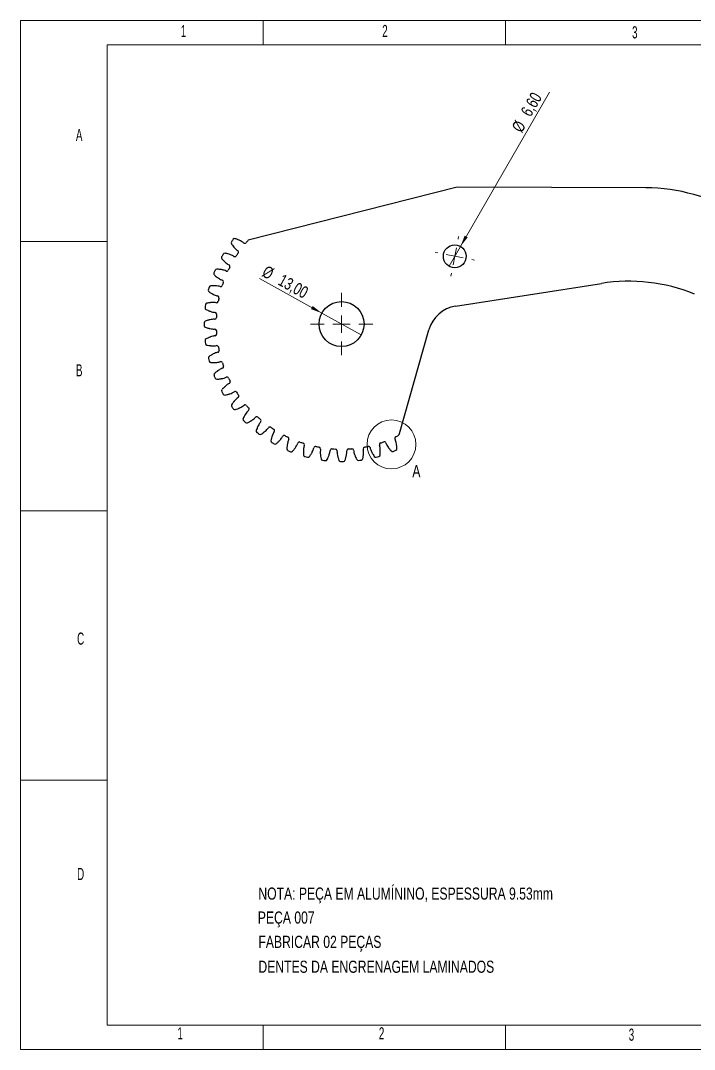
# Model space of a CAD drawing. Header units: millimetres. Extents: x 0 to 420, y 0 to 333.
# Drawn here: x 0 to 194.5, y 0 to 297 of the extents above; entities that cross this region are included whole.
import ezdxf

# ---------------------------------------------------------------- set-up
doc = ezdxf.new("R2010")
doc.units = ezdxf.units.MM
doc.styles.add('SLDTEXTSTYLE0', font='TXT', dxfattribs={"width": 0.75})
doc.styles.add('SLDTEXTSTYLE1', font='TXT', dxfattribs={"width": 0.605})
doc.dimstyles.new('SLDDIMSTYLE0', dxfattribs={"dimtxt": 3.5, "dimasz": 3.302, "dimexe": 0, "dimexo": 0.0625, "dimgap": 0.875, "dimtad": 1, "dimrnd": 1e-09, "dimzin": 12, "dimdsep": 46, "dimtxsty": 'SLDTEXTSTYLE0', "dimblk1": 'NONE', "dimsah": 1, "dimcen": 0, "dimadec": 0, "dimazin": 3, "dimtfac": 1, "dimtmove": 0, "dimatfit": 3, "dimldrblk": 'NONE', "dimfxl": 1, "dimfrac": 2, "dimtolj": 1, "dimtzin": 12, "dimarcsym": 0})

# ---------------------------------------------------------------- blocks, each defined once
blk = doc.blocks.new('_D')
at = {"color": 7, "linetype": 'Continuous', "lineweight": 18}
for q in [(152.68, 276.29), (123.7, 226.1)]:
    blk.add_line((127, 231.82), q, dxfattribs=at)
blk.add_solid([(127, 231.82), (129.09, 234.42), (128.21, 234.93)], dxfattribs=at)
at = {"color": 7, "linetype": 'Continuous', "lineweight": 18, "char_height": 3.5, "attachment_point": 1, "rotation": 60, "style": 'SLDTEXTSTYLE0'}
for s, insert in [('6,60', (144.2, 270.73)), ('%%c', (141.61, 266.14))]:
    blk.add_mtext(s, dxfattribs=dict(at, insert=insert))
blk = doc.blocks.new('_NONE')
blk = doc.blocks.new('_D_3')
at = {"color": 7, "linetype": 'Continuous', "lineweight": 18}
for q in [(68.93, 222.57), (98.34, 206.24)]:
    blk.add_line((86.97, 212.55), q, dxfattribs=at)
blk.add_solid([(86.97, 212.55), (84.33, 214.6), (83.84, 213.71)], dxfattribs=at)
at = {"color": 7, "linetype": 'Continuous', "lineweight": 18, "char_height": 3.5, "attachment_point": 1, "rotation": 330.9524, "style": 'SLDTEXTSTYLE0'}
for s, insert in [('%%c', (71.11, 226.48)), ('13,00', (75.75, 223.97))]:
    blk.add_mtext(s, dxfattribs=dict(at, insert=insert))
blk = doc.blocks.new('SW_CENTERMARKSYMBOL_2')
at = {"color": 0, "linetype": 'Continuous', "lineweight": 18}
for p, q in [((0.96, 4.91), (1.12, 5.69)), ((-4.91, 0.96), (-5.69, 1.12)), ((0, 0), (-2.45, 0.48)), ((0, 0), (-0.48, -2.45)), ((0, 0), (0.48, 2.45)), ((0, 0), (2.45, -0.48)), ((4.91, -0.96), (5.69, -1.12)), ((-0.96, -4.91), (-1.12, -5.69))]:
    blk.add_line(p, q, dxfattribs=at)
blk = doc.blocks.new('SW_CENTERMARKSYMBOL_3')
at = {"color": 0, "linetype": 'Continuous', "lineweight": 18}
for p, q in [((0, 5), (0, 9)), ((-5, 0), (-9, 0)), ((0, 0), (-2.5, 0)), ((0, 0), (0, 2.5)), ((0, 0), (0, -2.5)), ((0, 0), (2.5, 0)), ((5, 0), (9, 0)), ((0, -5), (0, -9))]:
    blk.add_line(p, q, dxfattribs=at)

msp = doc.modelspace()

# ---------------------------------------------------------------- linework, layer by layer
at = {"color": 7, "linetype": 'Continuous', "lineweight": 18}
for p, q in [((0, 0), (0, 297)), ((0, 297), (420, 297)), ((0, 0), (0, 297)), ((70, 297), (70, 290)), ((140, 297), (140, 290)), ((25, 7), (25, 290)), ((25, 290), (413, 290)), ((25, 7), (25, 290)), ((0, 233.25), (25, 233.25)), ((0, 155.5), (25, 155.5)), ((0, 77.75), (25, 77.75)), ((25, 7), (413, 7)), ((70, 7), (70, 0)), ((140, 7), (140, 0)), ((0, 0), (420, 0))]:
    msp.add_line(p, q, dxfattribs=at)
at = {"color": 7, "linetype": 'Continuous', "lineweight": 25}
for p, q in [((126.063, 248.953), (65.727, 233.617)), ((180.477, 248.746), (126.063, 248.953)), ((245.145, 232.096), (194.375, 246.753)), ((64.385, 232.814), (64.171, 232.991)), ((61.579, 228.922), (61.343, 229.07)), ((62.453, 230.74), (62.68, 230.58)), ((59.934, 226.614), (60.18, 226.485)), ((59.305, 224.698), (59.052, 224.814)), ((57.601, 220.213), (57.335, 220.295)), ((57.975, 222.195), (58.236, 222.099)), ((125.59, 214.548), (167.677, 221.136)), ((56.609, 217.558), (56.881, 217.497)), ((56.497, 215.544), (56.223, 215.59)), ((55.861, 212.782), (56.138, 212.757)), ((56.013, 210.771), (55.735, 210.781)), ((55.742, 207.95), (56.02, 207.961)), ((56.155, 205.976), (55.878, 205.949)), ((109.346, 177.804), (117.904, 207.754)), ((56.255, 203.143), (56.529, 203.19)), ((56.922, 201.24), (56.651, 201.177)), ((57.391, 198.444), (57.656, 198.527)), ((58.301, 196.645), (58.04, 196.547)), ((59.131, 193.934), (59.383, 194.051)), ((60.268, 192.269), (60.022, 192.138)), ((61.444, 189.69), (61.679, 189.838)), ((62.789, 188.187), (62.562, 188.025)), ((64.292, 185.783), (64.505, 185.961)), ((65.821, 184.469), (65.617, 184.279)), ((67.625, 182.282), (67.813, 182.487)), ((69.313, 181.179), (69.136, 180.964)), ((71.386, 179.246), (71.546, 179.473)), ((73.204, 178.372), (73.056, 178.137)), ((75.512, 176.727), (75.641, 176.973)), ((77.428, 176.098), (77.313, 175.845)), ((108.192, 175.924), (108.075, 176.176)), ((79.931, 174.768), (80.027, 175.029)), ((81.913, 174.394), (81.832, 174.128)), ((84.568, 173.403), (84.629, 173.674)), ((86.582, 173.29), (86.536, 173.016)), ((89.344, 172.654), (89.369, 172.931)), ((91.355, 172.806), (91.345, 172.528)), ((94.177, 172.535), (94.165, 172.813)), ((96.151, 172.948), (96.177, 172.671)), ((98.983, 173.048), (98.936, 173.322)), ((100.886, 173.715), (100.949, 173.444)), ((103.682, 174.184), (103.599, 174.45)), ((105.482, 175.094), (105.579, 174.834))]:
    msp.add_line(p, q, dxfattribs=at)
for centre, radius in [((125.347, 228.956), 3.302), ((92.653, 209.392), 6.5)]:
    msp.add_circle(centre, radius, dxfattribs=at)
at = {"color": 7, "linetype": 'Continuous', "lineweight": 18}
msp.add_circle((107.067, 174.65), 7.053, dxfattribs=at)
at = {"color": 7, "linetype": 'Continuous', "lineweight": 25}
for centre, radius, start, end in [((180.284, 197.947), 50.8, 73.89638, 89.78234), ((61.281, 232.861), 0.508, 143.2008, 214.00884), ((92.653, 209.392), 39.687, 141.91037, 143.2008), ((61.817, 233.562), 0.508, 71.2791, 141.91037), ((64.701, 233.196), 0.496, 230.45368, 319.67706), ((92.615, 209.505), 36.116, 138.1157, 139.67706), ((58.489, 228.571), 0.508, 150.69161, 221.47973), ((92.653, 209.392), 39.687, 149.40943, 150.69161), ((58.927, 229.33), 0.508, 78.80793, 149.40943), ((61.842, 229.343), 0.496, 237.95368, 327.17706), ((92.609, 209.498), 36.116, 145.6157, 147.17706), ((62.395, 230.174), 0.496, 325.6157, 54.83908), ((92.605, 209.49), 36.116, 153.1157, 154.67706), ((59.95, 226.046), 0.496, 333.1157, 62.33908), ((56.28, 223.952), 0.508, 158.18386, 228.94888), ((92.653, 209.392), 39.688, 156.91033, 158.18386), ((56.612, 224.757), 0.508, 86.33853, 156.91033), ((59.511, 225.15), 0.496, 245.45368, 334.67706), ((92.653, 209.392), 39.687, 164.41305, 165.67769), ((54.915, 219.92), 0.508, 93.87072, 164.41305), ((57.746, 220.688), 0.496, 252.95368, 342.17706), ((92.601, 209.482), 36.116, 160.6157, 162.17706), ((58.065, 221.633), 0.496, 340.6157, 69.83908), ((175.534, 170.947), 50.8, 68.04143, 98.89638), ((54.692, 219.084), 0.508, 165.67769, 236.41647), ((56.772, 217.013), 0.496, 348.1157, 77.33908), ((92.599, 209.473), 36.116, 168.1157, 169.67706), ((53.752, 214.049), 0.508, 173.1732, 243.88271), ((92.653, 209.392), 39.688, 171.91754, 173.1732), ((53.863, 214.901), 0.508, 101.40431, 171.91754), ((56.58, 216.034), 0.496, 260.45368, 349.67706), ((127.063, 205.137), 9.525, 98.89638, 164.05173), ((56.03, 211.267), 0.496, 267.95368, 357.17706), ((56.093, 212.263), 0.496, 355.6157, 84.83908), ((92.598, 209.464), 36.116, 175.6157, 177.17706), ((92.653, 209.392), 39.688, 179.42374, 180.67046), ((53.476, 209.786), 0.508, 108.93903, 179.42374), ((53.476, 208.934), 0.508, 180.67046, 251.34788), ((56.04, 207.465), 0.496, 3.1157, 92.33908), ((53.76, 204.664), 0.508, 116.4745, 186.93152), ((56.108, 206.47), 0.496, 275.45368, 4.67706), ((92.598, 209.455), 36.116, 183.1157, 184.67706), ((92.653, 209.392), 39.687, 186.93152, 188.16953), ((53.871, 203.825), 0.508, 188.16953, 258.81238), ((56.614, 202.701), 0.496, 10.6157, 99.83908), ((92.599, 209.446), 36.116, 190.6157, 192.17706), ((54.712, 199.621), 0.508, 124.01017, 194.44077), ((92.653, 209.392), 39.688, 194.44077, 195.67042), ((56.811, 201.723), 0.496, 282.95368, 12.17706), ((54.93, 198.809), 0.508, 195.67042, 266.27678), ((57.804, 198.053), 0.496, 18.1157, 107.33908), ((92.601, 209.437), 36.116, 198.1157, 199.67706), ((58.127, 197.109), 0.496, 290.45368, 19.67706), ((56.314, 194.746), 0.508, 131.54535, 201.95132), ((92.653, 209.392), 39.687, 201.95132, 203.17312), ((56.635, 193.974), 0.508, 203.17312, 273.74179), ((59.591, 193.601), 0.496, 25.6157, 114.83908), ((92.605, 209.429), 36.116, 205.6157, 207.17706), ((58.541, 190.121), 0.508, 139.07918, 209.46298), ((60.035, 192.707), 0.496, 297.95368, 27.17706), ((92.653, 209.392), 39.688, 209.46298, 210.67758), ((58.957, 189.402), 0.508, 210.67758, 281.2083), ((61.944, 189.419), 0.496, 33.1157, 122.33908), ((92.609, 209.421), 36.116, 213.1157, 214.67706), ((62.501, 188.591), 0.496, 305.45368, 34.67706), ((61.353, 185.827), 0.508, 146.61072, 216.97557), ((92.653, 209.392), 39.687, 216.97557, 218.18372), ((61.857, 185.172), 0.508, 218.18372, 288.67725), ((64.823, 185.58), 0.496, 40.6157, 129.83908), ((92.615, 209.414), 36.116, 220.6157, 222.17706), ((65.483, 184.832), 0.496, 312.95368, 42.17706), ((64.703, 181.936), 0.508, 154.13898, 224.48885), ((92.653, 209.392), 39.688, 224.48885, 225.69145), ((68.178, 182.15), 0.496, 48.1157, 137.33908), ((92.621, 209.408), 36.116, 228.1157, 229.67706), ((68.93, 181.494), 0.496, 320.45368, 49.67706), ((65.286, 181.356), 0.508, 225.69145, 296.14962), ((68.533, 178.517), 0.508, 161.66301, 232.0026), ((71.952, 179.188), 0.496, 55.6157, 144.83908), ((92.628, 209.402), 36.116, 235.6157, 237.17706), ((72.783, 178.635), 0.496, 327.95368, 57.17706), ((92.653, 209.392), 39.687, 232.0026, 233.20063), ((69.184, 178.02), 0.508, 233.20063, 303.62636), ((72.778, 175.628), 0.508, 169.18198, 239.51658), ((76.081, 176.743), 0.496, 63.1157, 152.33908), ((92.636, 209.398), 36.116, 243.1157, 244.67706), ((76.977, 176.304), 0.496, 335.45368, 64.67706), ((80.493, 174.858), 0.496, 70.6157, 159.83908), ((92.645, 209.394), 36.116, 250.6157, 252.17706), ((92.689, 209.394), 36.116, 288.1157, 289.67706), ((105.017, 174.921), 0.496, 20.45368, 109.67706), ((108.526, 176.384), 0.496, 115.6157, 204.83908), ((92.697, 209.398), 36.116, 295.6157, 296.27835), ((108.125, 178.153), 1.27, 296.27835, 344.05173), ((92.653, 209.392), 39.687, 239.51658, 240.71111), ((73.486, 175.221), 0.508, 240.71111, 311.10828), ((77.364, 173.319), 0.508, 176.69519, 247.03055), ((92.653, 209.392), 39.687, 247.03055, 248.22272), ((78.118, 173.009), 0.508, 248.22272, 318.59603), ((81.439, 174.54), 0.496, 342.95368, 72.17706), ((85.114, 173.565), 0.496, 78.1157, 167.33908), ((92.653, 209.392), 36.116, 258.1157, 259.67706), ((86.093, 173.373), 0.496, 350.45368, 79.67706), ((89.863, 172.886), 0.496, 85.6157, 174.83908), ((92.662, 209.391), 36.116, 265.6157, 267.17706), ((90.859, 172.823), 0.496, 357.95368, 87.17706), ((94.661, 172.833), 0.496, 93.1157, 182.33908), ((92.671, 209.391), 36.116, 273.1157, 274.67706), ((95.657, 172.901), 0.496, 5.45368, 94.67706), ((99.425, 173.407), 0.496, 100.6157, 189.83908), ((92.68, 209.392), 36.116, 280.6157, 282.17706), ((100.403, 173.604), 0.496, 12.95368, 102.17706), ((104.073, 174.597), 0.496, 108.1157, 197.33908), ((107.394, 173.091), 0.508, 221.64314, 292.10131), ((92.653, 209.392), 39.687, 292.10131, 293.30391), ((108.153, 173.409), 0.508, 293.30391, 3.65378), ((82.212, 171.629), 0.508, 184.20219, 254.54428), ((92.653, 209.392), 39.687, 254.54428, 255.73525), ((82.999, 171.421), 0.508, 255.73525, 326.09006), ((87.239, 170.588), 0.508, 191.7027, 262.05752), ((92.653, 209.392), 39.688, 262.05752, 263.24849), ((88.047, 170.484), 0.508, 263.24849, 333.59057), ((92.359, 170.214), 0.508, 199.19673, 269.57004), ((92.653, 209.392), 39.688, 269.57004, 270.76221), ((93.174, 170.216), 0.508, 270.76221, 341.09757), ((97.483, 170.511), 0.508, 206.68448, 277.08165), ((92.653, 209.392), 39.688, 277.08165, 278.27618), ((98.293, 170.621), 0.508, 278.27618, 348.61078), ((102.524, 171.476), 0.508, 214.1664, 284.59213), ((92.653, 209.392), 39.688, 284.59213, 285.79016), ((103.315, 171.691), 0.508, 285.79016, 356.12975)]:
    msp.add_arc(centre, radius, start, end, dxfattribs=at)
for points, knots in [([(60.86, 232.577), (60.935, 232.465), (61.034, 232.32), (61.282, 231.984), (61.432, 231.79), (61.946, 231.181), (62.253, 230.883), (62.453, 230.74)], [0, 0, 0, 0, 0.25, 0.25, 0.5, 0.5, 1, 1, 1, 1]), ([(64.171, 232.991), (63.98, 233.146), (63.612, 233.363), (62.889, 233.699), (62.663, 233.792), (62.273, 233.942), (62.107, 234), (61.98, 234.043)], [0, 0, 0, 0, 0.5, 0.5, 0.75, 0.75, 1, 1, 1, 1]), ([(61.343, 229.07), (61.133, 229.199), (60.738, 229.367), (59.974, 229.606), (59.734, 229.67), (59.323, 229.769), (59.151, 229.804), (59.025, 229.829)], [0, 0, 0, 0, 0.5, 0.5, 0.75, 0.75, 1, 1, 1, 1]), ([(58.108, 228.234), (58.193, 228.139), (58.31, 228.007), (58.603, 227.702), (58.779, 227.527), (59.371, 226.987), (59.716, 226.731), (59.934, 226.614)], [0, 0, 0, 0, 0.25, 0.25, 0.5, 0.5, 1, 1, 1, 1]), ([(55.946, 223.569), (56.117, 223.421), (56.438, 223.146), (56.946, 222.785), (57.052, 222.712), (57.259, 222.577), (57.566, 222.386), (57.836, 222.247), (57.975, 222.195)], [0, 0, 0, 0, 0.5, 0.5, 0.625, 0.625, 0.75, 1, 1, 1, 1]), ([(59.052, 224.814), (58.916, 224.874), (58.628, 224.965), (58.275, 225.046), (58.033, 225.095), (57.906, 225.118), (57.292, 225.219), (56.87, 225.25), (56.645, 225.264)], [0, 0, 0, 0, 0.25, 0.375, 0.375, 0.5, 0.5, 1, 1, 1, 1]), ([(57.335, 220.295), (57.168, 220.345), (56.782, 220.415), (56.15, 220.447), (56.076, 220.45), (55.933, 220.454), (55.723, 220.457), (55.277, 220.452), (54.996, 220.434), (54.88, 220.426)], [0, 0, 0, 0, 0.5, 0.5, 0.5625, 0.5625, 0.625, 0.75, 1, 1, 1, 1]), ([(54.41, 218.661), (54.507, 218.597), (54.743, 218.442), (55.128, 218.216), (55.312, 218.115), (55.438, 218.047), (55.504, 218.013), (56.068, 217.727), (56.439, 217.598), (56.609, 217.558)], [0, 0, 0, 0, 0.25, 0.375, 0.4375, 0.4375, 0.5, 0.5, 1, 1, 1, 1]), ([(56.223, 215.59), (56.05, 215.618), (55.657, 215.638), (55.026, 215.587), (54.952, 215.58), (54.81, 215.565), (54.601, 215.541), (54.158, 215.477), (53.879, 215.422), (53.763, 215.399)], [0, 0, 0, 0, 0.5, 0.5, 0.5625, 0.5625, 0.625, 0.75, 1, 1, 1, 1]), ([(53.528, 213.593), (53.635, 213.541), (53.891, 213.417), (54.304, 213.242), (54.5, 213.166), (54.634, 213.115), (54.704, 213.09), (55.301, 212.88), (55.686, 212.799), (55.861, 212.782)], [0, 0, 0, 0, 0.25, 0.375, 0.4375, 0.4375, 0.5, 0.5, 1, 1, 1, 1]), ([(55.735, 210.781), (55.559, 210.786), (55.167, 210.754), (54.549, 210.621), (54.477, 210.605), (54.337, 210.572), (54.133, 210.52), (53.7, 210.398), (53.427, 210.306), (53.311, 210.267)], [0, 0, 0, 0, 0.5, 0.5, 0.5625, 0.5625, 0.625, 0.75, 1, 1, 1, 1]), ([(53.314, 208.452), (53.431, 208.413), (53.705, 208.322), (54.14, 208.202), (54.344, 208.152), (54.484, 208.119), (54.556, 208.103), (55.174, 207.974), (55.566, 207.944), (55.742, 207.95)], [0, 0, 0, 0, 0.25, 0.375, 0.4375, 0.4375, 0.5, 0.5, 1, 1, 1, 1]), ([(55.878, 205.949), (55.703, 205.931), (55.319, 205.848), (54.726, 205.637), (54.657, 205.611), (54.523, 205.56), (54.327, 205.483), (53.911, 205.304), (53.648, 205.175), (53.534, 205.118)], [0, 0, 0, 0, 0.5, 0.5, 0.5625, 0.5625, 0.625, 0.75, 1, 1, 1, 1]), ([(53.773, 203.326), (53.899, 203.301), (54.188, 203.246), (54.636, 203.184), (54.846, 203.161), (54.989, 203.147), (55.062, 203.14), (55.689, 203.093), (56.081, 203.114), (56.255, 203.143)], [0, 0, 0, 0, 0.25, 0.375, 0.4375, 0.4375, 0.5, 0.5, 1, 1, 1, 1]), ([(56.651, 201.177), (56.48, 201.137), (56.111, 201.005), (55.554, 200.72), (55.489, 200.685), (55.362, 200.617), (55.178, 200.515), (54.787, 200.283), (54.539, 200.118), (54.427, 200.043)], [0, 0, 0, 0, 0.5, 0.5, 0.5625, 0.5625, 0.625, 0.75, 1, 1, 1, 1]), ([(54.897, 198.303), (55.036, 198.294), (55.332, 198.276), (55.782, 198.273), (55.992, 198.278), (56.135, 198.283), (56.209, 198.286), (56.836, 198.321), (57.222, 198.393), (57.391, 198.444)], [0, 0, 0, 0, 0.25, 0.375, 0.4375, 0.4375, 0.5, 0.5, 1, 1, 1, 1]), ([(58.04, 196.547), (57.875, 196.484), (57.524, 196.304), (57.005, 195.945), (56.944, 195.902), (56.828, 195.818), (56.658, 195.692), (56.301, 195.411), (56.078, 195.215), (55.977, 195.126)], [0, 0, 0, 0, 0.5, 0.5, 0.5625, 0.5625, 0.625, 0.75, 1, 1, 1, 1]), ([(56.668, 193.468), (56.798, 193.476), (57.093, 193.497), (57.545, 193.553), (57.754, 193.585), (57.896, 193.608), (57.97, 193.621), (58.592, 193.738), (58.968, 193.861), (59.131, 193.934)], [0, 0, 0, 0, 0.25, 0.375, 0.4375, 0.4375, 0.5, 0.5, 1, 1, 1, 1]), ([(60.022, 192.138), (59.867, 192.054), (59.545, 191.832), (59.082, 191.413), (59.028, 191.364), (58.924, 191.265), (58.772, 191.118), (58.452, 190.791), (58.25, 190.561), (58.157, 190.454)], [0, 0, 0, 0, 0.5, 0.5, 0.5625, 0.5625, 0.625, 0.75, 1, 1, 1, 1]), ([(59.056, 188.904), (59.197, 188.932), (59.499, 188.995), (59.942, 189.11), (60.145, 189.17), (60.282, 189.211), (60.352, 189.234), (60.943, 189.428), (61.294, 189.596), (61.444, 189.69)], [0, 0, 0, 0, 0.25, 0.375, 0.4375, 0.4375, 0.5, 0.5, 1, 1, 1, 1]), ([(62.562, 188.025), (62.419, 187.921), (62.129, 187.659), (61.725, 187.184), (61.678, 187.127), (61.587, 187.016), (61.455, 186.85), (61.181, 186.483), (61.009, 186.227), (60.929, 186.106)], [0, 0, 0, 0, 0.5, 0.5, 0.5625, 0.5625, 0.625, 0.75, 1, 1, 1, 1]), ([(62.02, 184.691), (62.16, 184.738), (62.453, 184.84), (62.879, 185.013), (63.072, 185.099), (63.203, 185.158), (63.269, 185.189), (63.829, 185.459), (64.155, 185.671), (64.292, 185.783)], [0, 0, 0, 0, 0.25, 0.375, 0.4375, 0.4375, 0.5, 0.5, 1, 1, 1, 1]), ([(65.617, 184.279), (65.489, 184.158), (65.237, 183.86), (64.898, 183.338), (64.859, 183.276), (64.784, 183.154), (64.675, 182.972), (64.449, 182.571), (64.311, 182.292), (64.246, 182.158)], [0, 0, 0, 0, 0.5, 0.5, 0.5625, 0.5625, 0.625, 0.75, 1, 1, 1, 1]), ([(65.509, 180.9), (65.643, 180.965), (65.921, 181.105), (66.322, 181.332), (66.503, 181.443), (66.625, 181.519), (66.687, 181.558), (67.207, 181.899), (67.504, 182.153), (67.625, 182.282)], [0, 0, 0, 0, 0.25, 0.375, 0.4375, 0.4375, 0.5, 0.5, 1, 1, 1, 1]), ([(69.136, 180.964), (69.024, 180.826), (68.812, 180.498), (68.545, 179.935), (68.514, 179.868), (68.455, 179.737), (68.37, 179.542), (68.199, 179.114), (68.098, 178.818), (68.051, 178.677)], [0, 0, 0, 0, 0.5, 0.5, 0.5625, 0.5625, 0.625, 0.75, 1, 1, 1, 1]), ([(69.465, 177.597), (69.59, 177.679), (69.848, 177.854), (70.216, 178.132), (70.381, 178.266), (70.493, 178.357), (70.549, 178.404), (71.022, 178.811), (71.283, 179.102), (71.386, 179.246)], [0, 0, 0, 0, 0.25, 0.375, 0.4375, 0.4375, 0.5, 0.5, 1, 1, 1, 1]), ([(73.056, 178.137), (72.972, 177.999), (72.827, 177.696), (72.635, 177.136), (72.596, 177.013), (72.52, 176.759), (72.414, 176.374), (72.328, 175.982), (72.279, 175.723)], [0, 0, 0, 0, 0.5, 0.5, 0.625, 0.625, 0.75, 1, 1, 1, 1]), ([(73.82, 174.838), (74.018, 175.011), (74.313, 175.283), (74.592, 175.569), (74.774, 175.762), (74.86, 175.858), (75.247, 176.306), (75.436, 176.585), (75.512, 176.727)], [0, 0, 0, 0, 0.25, 0.375, 0.375, 0.5, 0.5, 1, 1, 1, 1]), ([(77.313, 175.845), (77.247, 175.698), (77.142, 175.377), (77.025, 174.796), (77.002, 174.669), (76.961, 174.406), (76.906, 174.009), (76.872, 173.609), (76.857, 173.348)], [0, 0, 0, 0, 0.5, 0.5, 0.625, 0.625, 0.75, 1, 1, 1, 1]), ([(108.66, 173.441), (108.65, 173.59), (108.628, 173.9), (108.571, 174.357), (108.538, 174.566), (108.515, 174.708), (108.502, 174.78), (108.386, 175.391), (108.265, 175.763), (108.192, 175.924)], [0, 0, 0, 0, 0.25, 0.375, 0.4375, 0.4375, 0.5, 0.5, 1, 1, 1, 1]), ([(78.499, 172.673), (78.671, 172.869), (78.929, 173.177), (79.169, 173.498), (79.324, 173.714), (79.397, 173.82), (79.723, 174.316), (79.874, 174.617), (79.931, 174.768)], [0, 0, 0, 0, 0.25, 0.375, 0.375, 0.5, 0.5, 1, 1, 1, 1]), ([(81.832, 174.128), (81.785, 173.974), (81.724, 173.642), (81.684, 173.05), (81.678, 172.921), (81.671, 172.655), (81.668, 172.253), (81.686, 171.852), (81.706, 171.592)], [0, 0, 0, 0, 0.5, 0.5, 0.625, 0.625, 0.75, 1, 1, 1, 1]), ([(83.421, 171.137), (83.566, 171.353), (83.781, 171.693), (83.978, 172.043), (84.104, 172.277), (84.162, 172.392), (84.421, 172.927), (84.532, 173.245), (84.568, 173.403)], [0, 0, 0, 0, 0.25, 0.375, 0.375, 0.5, 0.5, 1, 1, 1, 1]), ([(86.536, 173.016), (86.51, 172.857), (86.493, 172.52), (86.53, 171.928), (86.541, 171.799), (86.569, 171.534), (86.618, 171.136), (86.689, 170.74), (86.742, 170.485)], [0, 0, 0, 0, 0.5, 0.5, 0.625, 0.625, 0.75, 1, 1, 1, 1]), ([(88.502, 170.258), (88.618, 170.491), (88.787, 170.856), (88.936, 171.229), (89.03, 171.478), (89.073, 171.6), (89.26, 172.163), (89.328, 172.493), (89.344, 172.654)], [0, 0, 0, 0, 0.25, 0.375, 0.375, 0.5, 0.5, 1, 1, 1, 1]), ([(91.345, 172.528), (91.341, 172.367), (91.367, 172.031), (91.481, 171.449), (91.509, 171.322), (91.571, 171.064), (91.672, 170.676), (91.794, 170.293), (91.88, 170.047)], [0, 0, 0, 0, 0.5, 0.5, 0.625, 0.625, 0.75, 1, 1, 1, 1]), ([(93.655, 170.051), (93.74, 170.299), (93.859, 170.682), (93.959, 171.07), (94.019, 171.329), (94.046, 171.455), (94.157, 172.038), (94.182, 172.374), (94.177, 172.535)], [0, 0, 0, 0, 0.25, 0.375, 0.375, 0.5, 0.5, 1, 1, 1, 1]), ([(96.177, 172.671), (96.194, 172.511), (96.263, 172.182), (96.452, 171.621), (96.496, 171.499), (96.591, 171.252), (96.741, 170.881), (96.911, 170.518), (97.03, 170.283)], [0, 0, 0, 0, 0.5, 0.5, 0.625, 0.625, 0.75, 1, 1, 1, 1]), ([(98.791, 170.52), (98.843, 170.779), (98.911, 171.174), (98.959, 171.57), (98.985, 171.834), (98.995, 171.962), (99.029, 172.553), (99.01, 172.889), (98.983, 173.048)], [0, 0, 0, 0, 0.25, 0.375, 0.375, 0.5, 0.5, 1, 1, 1, 1]), ([(100.949, 173.444), (100.99, 173.272), (101.122, 172.903), (101.406, 172.348), (101.44, 172.284), (101.509, 172.157), (101.612, 171.971), (101.847, 171.574), (102.02, 171.314), (102.104, 171.191)], [0, 0, 0, 0, 0.5, 0.5, 0.5625, 0.5625, 0.625, 0.75, 1, 1, 1, 1]), ([(103.821, 171.657), (103.832, 171.805), (103.85, 172.117), (103.853, 172.578), (103.848, 172.79), (103.843, 172.935), (103.84, 173.008), (103.805, 173.63), (103.733, 174.014), (103.682, 174.184)], [0, 0, 0, 0, 0.25, 0.375, 0.4375, 0.4375, 0.5, 0.5, 1, 1, 1, 1]), ([(105.579, 174.834), (105.642, 174.668), (105.821, 174.321), (106.174, 173.808), (106.216, 173.749), (106.3, 173.632), (106.426, 173.462), (106.711, 173.1), (106.916, 172.865), (107.015, 172.754)], [0, 0, 0, 0, 0.5, 0.5, 0.5625, 0.5625, 0.625, 0.75, 1, 1, 1, 1])]:
    msp.add_open_spline(points, degree=3, knots=knots, dxfattribs=at)

# ---------------------------------------------------------------- block references
at = {"color": 7, "linetype": 'Continuous', "lineweight": 18}
for name, p in [('SW_CENTERMARKSYMBOL_2', (125.347, 228.956)), ('SW_CENTERMARKSYMBOL_3', (92.653, 209.392))]:
    msp.add_blockref(name, p, dxfattribs=at)

# ---------------------------------------------------------------- texts
at = {"color": 7, "linetype": 'Continuous', "lineweight": 0, "char_height": 3.5, "attachment_point": 1}
for s, insert, style in [('1', (46.263, 295.741), 'SLDTEXTSTYLE1'), ('2', (104.4, 295.741), 'SLDTEXTSTYLE1'), ('3', (176.533, 295.355), 'SLDTEXTSTYLE1'), ('A', (15.976, 265.725), 'SLDTEXTSTYLE1'), ('B', (15.978, 197.793), 'SLDTEXTSTYLE1'), ('C', (16.317, 120.333), 'SLDTEXTSTYLE1'), ('D', (16.319, 52.401), 'SLDTEXTSTYLE1'), ('NOTA: PEÇA EM ALUMÍNINO, ESPESSURA 9.53mm', (68.651, 46.736), 'SLDTEXTSTYLE0'), ('PEÇA 007', (68.493, 39.817), 'SLDTEXTSTYLE0'), ('FABRICAR 02 PEÇAS', (68.66, 32.802), 'SLDTEXTSTYLE0'), ('DENTES DA ENGRENAGEM LAMINADOS', (68.66, 25.62), 'SLDTEXTSTYLE0'), ('1', (45.295, 6.395), 'SLDTEXTSTYLE1'), ('2', (103.432, 6.395), 'SLDTEXTSTYLE1'), ('3', (175.565, 6.009), 'SLDTEXTSTYLE1')]:
    msp.add_mtext(s, dxfattribs=dict(at, insert=insert, style=style))
at = {"color": 7, "linetype": 'Continuous', "lineweight": 18, "insert": (113.097, 168.69), "char_height": 3.5, "attachment_point": 1, "style": 'SLDTEXTSTYLE0'}
msp.add_mtext('A', dxfattribs=at)

# ---------------------------------------------------------------- dimensions: what is measured, and where the dimension line sits
at = {"color": 7, "linetype": 'Continuous', "lineweight": 18}
for p1, p2, picture, middle in [((123.696, 226.096), (126.998, 231.815), '_D', (149.136, 270.159)), ((98.336, 206.236), (86.971, 212.548), '_D_3', (76.147, 218.56))]:
    dim = msp.add_diameter_dim_2p(p1=p1, p2=p2, dimstyle='SLDDIMSTYLE0', dxfattribs=at)
    dim.commit()
    dim.dimension.update_dxf_attribs({"geometry": picture, "text_midpoint": middle, "dimtype": 163})

doc.saveas('drawing.dxf')
